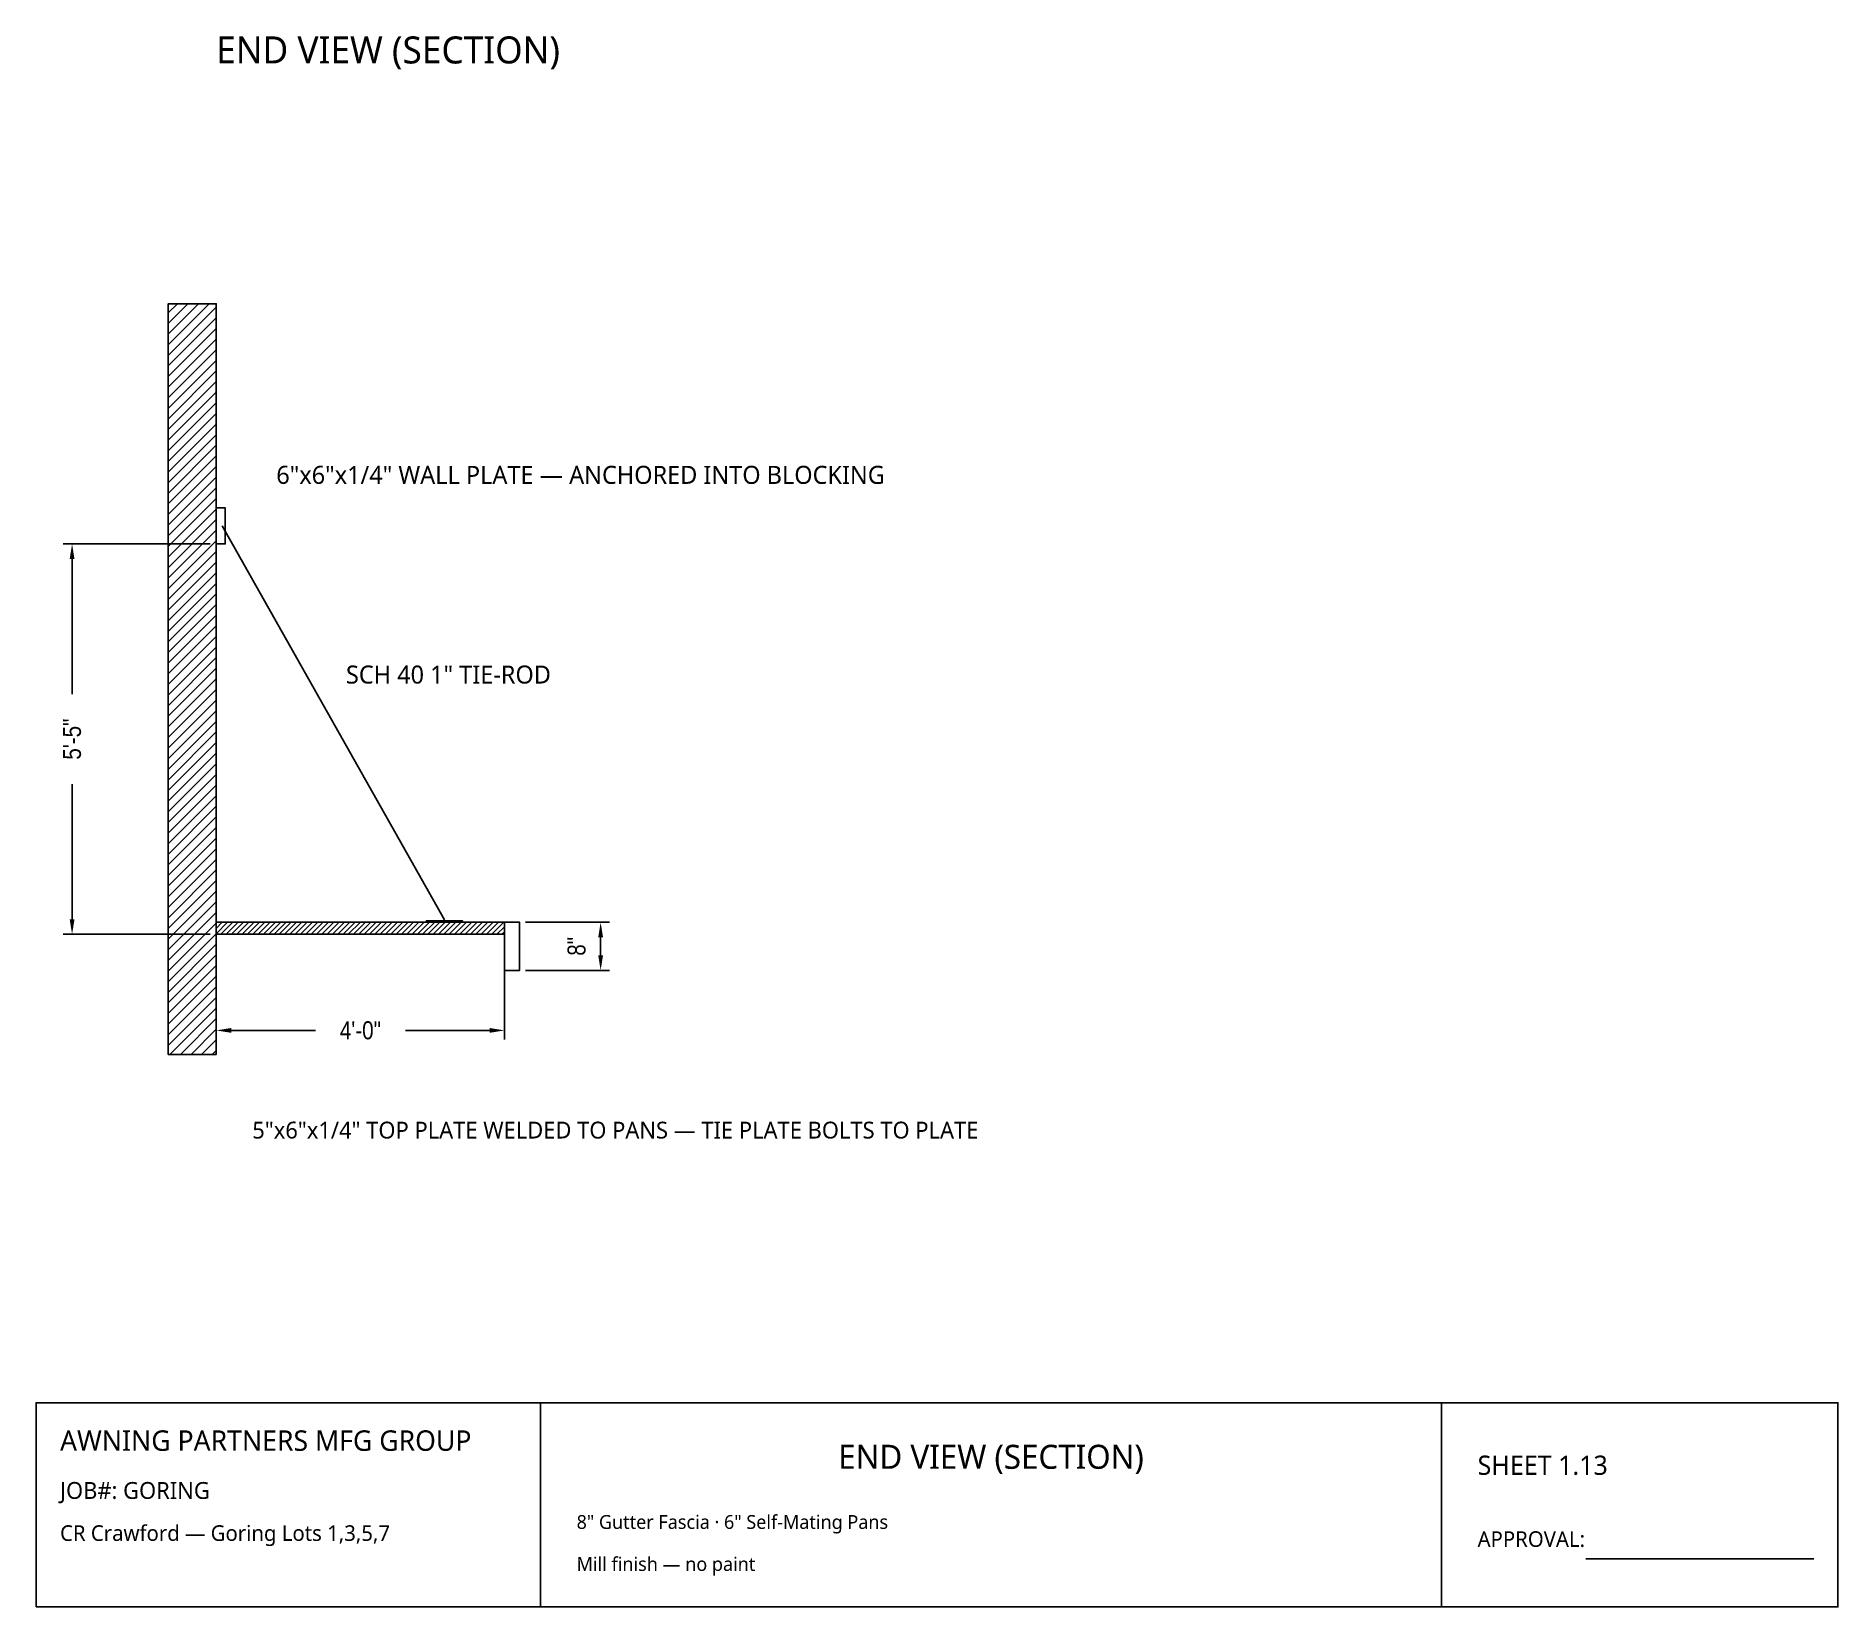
# Model space of a CAD drawing. Header units: inches. Extents: x 30 to 330, y 8 to 270.
import ezdxf
from ezdxf.enums import TextEntityAlignment as Align

# ---------------------------------------------------------------- set-up
doc = ezdxf.new("R2010")
doc.units = ezdxf.units.IN
doc.header["$MEASUREMENT"] = 0
for name, color, linetype in [('APMG-DIMS', 1, 'Continuous'), ('APMG-FRAME', 7, 'Continuous'), ('APMG-HATCH', 8, 'Continuous'), ('APMG-TEXT', 7, 'Continuous'), ('APMG-TITLE', 7, 'Continuous')]:
    doc.layers.add(name, color=color, linetype=linetype)
doc.styles.add('OpenSans', font='OpenSans-Regular.ttf')
doc.styles.add('OpenSansCondensed-Light', font='OpenSansCondensed-Light.ttf')
doc.dimstyles.new('APMG', dxfattribs={"dimtxt": 3, "dimasz": 2.5, "dimexe": 1.5, "dimexo": 1, "dimgap": 1, "dimtad": 1, "dimdec": 1, "dimlunit": 4, "dimcen": 2.5, "dimclrd": 1, "dimclre": 1, "dimclrt": 7, "dimazin": 3, "dimtfac": 1, "dimtmove": 0, "dimatfit": 3})

# ---------------------------------------------------------------- blocks, each defined once
blk = doc.blocks.new('_CLOSEDFILLED')
at = {"color": 0, "linetype": 'BYBLOCK'}
blk.add_solid([(-1, 0.16), (0, 0), (-1, -0.16)], dxfattribs=at)
blk = doc.blocks.new('*D1')
at = {"color": 1}
for p, q in [((59, 185), (34.5, 185)), ((36, 160), (36, 182.5)), ((36, 122.5), (36, 145)), ((59, 120), (34.5, 120))]:
    blk.add_line(p, q, dxfattribs=at)
at = {"layer": 'Defpoints'}
for p in [(60, 185), (36, 120), (60, 120)]:
    blk.add_point(p, dxfattribs=at)
at = {"layer": 'APMG-DIMS', "color": 1, "xscale": 2.5, "yscale": 2.5}
for p, rotation in [((36, 185), 90), ((36, 120), 270)]:
    blk.add_blockref('_CLOSEDFILLED', p, dxfattribs=dict(at, rotation=rotation))
at = {"layer": 'APMG-DIMS', "color": 7, "insert": (36, 152.5), "char_height": 3, "attachment_point": 5, "rotation": 90, "style": 'OpenSansCondensed-Light'}
blk.add_mtext('5\'-5"', dxfattribs=at)
blk = doc.blocks.new('*D2')
at = {"color": 1}
for p, q in [((60, 119), (60, 102.5)), ((108, 119), (108, 102.5)), ((62.5, 104), (76.5, 104)), ((91.5, 104), (105.5, 104))]:
    blk.add_line(p, q, dxfattribs=at)
at = {"layer": 'Defpoints'}
for p in [(60, 120), (108, 120), (60, 104)]:
    blk.add_point(p, dxfattribs=at)
at = {"layer": 'APMG-DIMS', "color": 1, "xscale": 2.5, "yscale": 2.5, "rotation": 180}
blk.add_blockref('_CLOSEDFILLED', (60, 104), dxfattribs=at)
at = {"layer": 'APMG-DIMS', "color": 1, "xscale": 2.5, "yscale": 2.5}
blk.add_blockref('_CLOSEDFILLED', (108, 104), dxfattribs=at)
at = {"layer": 'APMG-DIMS', "color": 7, "insert": (84, 104), "char_height": 3, "attachment_point": 5, "style": 'OpenSansCondensed-Light'}
blk.add_mtext('4\'-0"', dxfattribs=at)
blk = doc.blocks.new('*D3')
at = {"color": 1}
for p, q in [((111.5, 122), (125.5, 122)), ((124, 116.5), (124, 119.5)), ((111.5, 114), (125.5, 114))]:
    blk.add_line(p, q, dxfattribs=at)
at = {"layer": 'Defpoints'}
for p in [(110.5, 122), (110.5, 114), (124, 114)]:
    blk.add_point(p, dxfattribs=at)
at = {"layer": 'APMG-DIMS', "color": 1, "xscale": 2.5, "yscale": 2.5}
for p, rotation in [((124, 122), 90), ((124, 114), 270)]:
    blk.add_blockref('_CLOSEDFILLED', p, dxfattribs=dict(at, rotation=rotation))
at = {"layer": 'APMG-DIMS', "color": 7, "insert": (120, 118), "char_height": 3, "attachment_point": 5, "rotation": 90, "style": 'OpenSansCondensed-Light'}
blk.add_mtext('8"', dxfattribs=at)

msp = doc.modelspace()

# ---------------------------------------------------------------- hatches: boundary and pattern name
at = {"layer": 'APMG-HATCH'}
h = msp.add_hatch(dxfattribs=at)
h.set_pattern_fill('ANSI31', color=8, scale=10)
h.paths.add_polyline_path([(52, 100), (60, 100), (60, 225), (52, 225)])
h = msp.add_hatch(dxfattribs=at)
h.set_pattern_fill('ANSI31', color=8, scale=5)
h.paths.add_polyline_path([(60, 120), (108, 120), (108, 122), (60, 122)])

# ---------------------------------------------------------------- linework, layer by layer
at = {"layer": 'APMG-FRAME'}
msp.add_line((61, 188), (98, 122.4), dxfattribs=at)
for points in [[(52, 100), (60, 100), (60, 225), (52, 225)], [(60, 185), (61.5, 185), (61.5, 191), (60, 191)], [(60, 120), (108, 120), (108, 122), (60, 122)], [(95, 122), (101, 122), (101, 122.25), (95, 122.25)], [(108, 114), (110.5, 114), (110.5, 122), (108, 122)]]:
    msp.add_lwpolyline(points, close=True, dxfattribs=at)
at = {"layer": 'APMG-TITLE'}
for p, q in [((114, 8), (114, 42)), ((264, 8), (264, 42)), ((288, 16), (326, 16))]:
    msp.add_line(p, q, dxfattribs=at)
msp.add_lwpolyline([(30, 8), (330, 8), (330, 42), (30, 42)], close=True, dxfattribs=at)

# ---------------------------------------------------------------- texts
at = {"layer": 'APMG-TEXT', "style": 'OpenSans'}
for s, height, p in [('END VIEW (SECTION)', 4.5, (60, 265)), ('6"x6"x1/4" WALL PLATE — ANCHORED INTO BLOCKING', 3, (70, 195)), ('SCH 40 1" TIE-ROD', 3, (81.6, 161.75)), ('5"x6"x1/4" TOP PLATE WELDED TO PANS — TIE PLATE BOLTS TO PLATE', 2.8, (66, 86))]:
    msp.add_text(s, height=height, dxfattribs=at).set_placement(p)
at = {"layer": 'APMG-TITLE', "style": 'OpenSans'}
for s, height, p in [('AWNING PARTNERS MFG GROUP', 3.4, (34, 34)), ('SHEET 1.13', 3.2, (270, 30)), ('JOB#: GORING', 2.8, (34, 26)), ('CR Crawford — Goring Lots 1,3,5,7 ', 2.6, (34, 19)), ('8" Gutter Fascia · 6" Self-Mating Pans', 2.3, (120, 21)), ('APPROVAL:', 2.6, (270, 18)), ('Mill finish — no paint', 2.3, (120, 14))]:
    msp.add_text(s, height=height, dxfattribs=at).set_placement(p)
msp.add_text('END VIEW (SECTION)', height=4, dxfattribs=at).set_placement((189, 33), align=Align.MIDDLE_CENTER)

# ---------------------------------------------------------------- dimensions: what is measured, and where the dimension line sits
at = {"layer": 'APMG-DIMS'}
for base, p1, p2, text, picture, middle in [((36, 120), (60, 120), (60, 185), '5\'-5"', '*D1', (36, 152.5)), ((124, 114), (110.5, 114), (110.5, 122), '8"', '*D3', (120, 118))]:
    dim = msp.add_linear_dim(base=base, p1=p1, p2=p2, angle=90, text=text, dimstyle='APMG', override={"dimtxt": 3}, dxfattribs=at)
    dim.commit()
    dim.dimension.update_dxf_attribs({"geometry": picture, "text_midpoint": middle})
dim = msp.add_linear_dim(base=(60, 104), p1=(60, 120), p2=(108, 120), text='4\'-0"', dimstyle='APMG', override={"dimtxt": 3}, dxfattribs=at)
dim.commit()
dim.dimension.update_dxf_attribs({"geometry": '*D2', "text_midpoint": (84, 104)})

doc.saveas('drawing.dxf')
